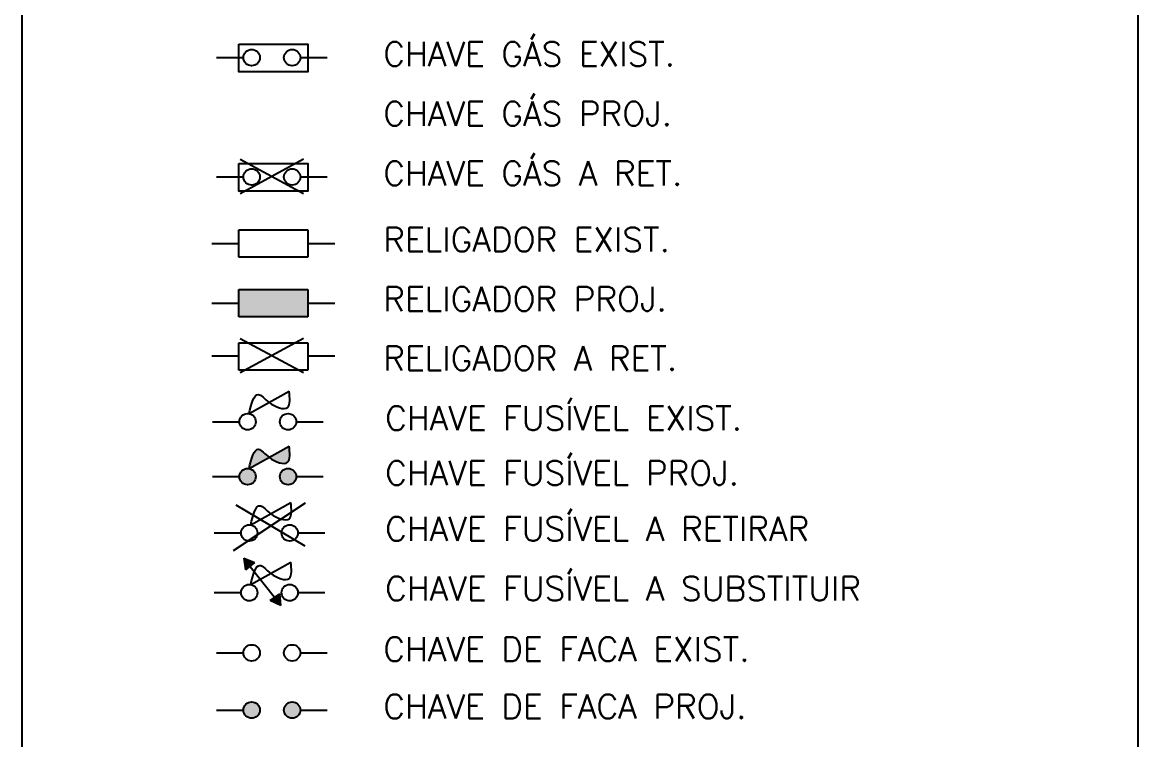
# Model space of a CAD drawing. Header units: millimetres. Extents: x 914 to 1954, y 1483 to 3495.
# Drawn here: x 1668.6 to 1762.1, y 1543.3 to 1603.4 of the extents above; entities that cross this region are included whole.
import ezdxf

# ---------------------------------------------------------------- set-up
doc = ezdxf.new("R2010")
doc.units = ezdxf.units.MM
for name, color, linetype in [('chave_faca_aerea_existente', 3, 'Continuous'), ('chave_faca_aerea_projetada', 3, 'Continuous'), ('chave_fusivel_aereo_existente', 3, 'Continuous'), ('chave_fusivel_aereo_projetada', 3, 'Continuous'), ('chave_fusivel_aereo_retirar', 3, 'Continuous'), ('chave_fusivel_aereo_substituir', 3, 'Continuous'), ('chave_gas_aereo_exist', 3, 'Continuous'), ('chave_gas_aereo_ret', 3, 'Continuous'), ('rede_mt_subt._existente', 2, 'Continuous'), ('RELIGADOR RETIRAR', 3, 'Continuous'), ('RELIGADOR_EXISTENTE', 3, 'Continuous'), ('RELIGADOR_PROJETADO', 3, 'Continuous'), ('TEXTOS_VARIAVEIS', 2, 'Continuous')]:
    doc.layers.add(name, color=color, linetype=linetype)
doc.styles.add('ROMANS', font='romans.shx', dxfattribs={"height": 0.45})

msp = doc.modelspace()

# ---------------------------------------------------------------- hatches: boundary and pattern name
at = {"layer": 'chave_faca_aerea_projetada'}
for points in [[(1687.130056320339, 1545.782144125425, 1), (1688.501440994071, 1545.782144125425, 1)], [(1691.893964787219, 1545.782144125425, 1), (1690.522580113487, 1545.782144125425, 1)]]:
    msp.add_hatch(color=256, dxfattribs=at).paths.add_polyline_path(points)
at = {"layer": 'chave_fusivel_aereo_projetada'}
h = msp.add_hatch(color=3, dxfattribs=at)
h.paths.add_polyline_path([(1691.553809591309, 1565.343236228325, 1), (1690.182424917577, 1565.343236228325, 1)])
edge = h.paths.add_edge_path()
edge.add_spline(control_points=[(1689.280088915206, 1566.960184082708), (1689.820899748642, 1566.553010038474), (1691.140990583831, 1566.075239577904), (1691.017731366085, 1567.325984817947), (1690.960898141617, 1567.902687204022)], knot_values=[2.917278168970668, 2.917278168970668, 2.917278168970668, 2.917278168972631, 4.517849612537284, 5.887277928781322, 5.887277928781322, 5.887277928781322, 5.887277928781322], degree=3, periodic=0)
edge.add_line((1690.960898141617, 1567.902687204022), (1689.280088915208, 1566.960184082707))
edge = h.paths.add_edge_path()
edge.add_spline(control_points=[(1689.280088915206, 1566.960184082709), (1688.898265938697, 1567.2476568845), (1688.132094737797, 1568.182426059353), (1687.801695645939, 1566.840065674043), (1687.599279688799, 1566.017680961392)], knot_values=[0, 1.9642e-12, 1.9642e-12, 1.9642e-12, 1.13003459789572, 2.917278168972631, 2.917278168972631, 2.917278168972631, 2.917278168972631], degree=3, periodic=0)
edge.add_line((1687.599279688799, 1566.017680961392), (1689.280088915208, 1566.960184082707))
h.paths.add_polyline_path([(1686.789901124429, 1565.343236228325, 1), (1688.161285798161, 1565.343236228325, 1)])
at = {"layer": 'chave_fusivel_aereo_substituir'}
for points in [[(1687.290252929329, 1557.542673816791), (1688.049881975717, 1558.14294486584), (1687.150217474889, 1558.500667392939)], [(1690.16533733006, 1555.521956969393), (1689.378830039932, 1554.957361624904), (1690.261037596182, 1554.558524003637)]]:
    msp.add_hatch(color=256, dxfattribs=at).paths.add_polyline_path(points)
at = {"layer": 'RELIGADOR_PROJETADO'}
msp.add_hatch(color=3, dxfattribs=at).paths.add_polyline_path([(1692.514490949212, 1578.735279472418), (1692.514490949212, 1581.030464309141), (1686.745767456818, 1581.030464309141), (1686.745767456818, 1578.735279472418)])

# ---------------------------------------------------------------- linework, layer by layer
at = {"layer": 'chave_faca_aerea_existente', "color": 2}
for p, q in [((1684.86969598187, 1550.57721428073), (1687.130056320129, 1550.57721428073)), ((1691.893964787152, 1550.57721428073), (1694.154325125761, 1550.57721428073))]:
    msp.add_line(p, q, dxfattribs=at)
at = {"layer": 'chave_faca_aerea_existente'}
for centre in [(1687.815748657205, 1550.57721428188), (1691.208272450353, 1550.57721428188)]:
    msp.add_circle(centre, 0.6856923368661683, dxfattribs=at)
at = {"layer": 'chave_faca_aerea_projetada', "color": 2}
for p, q in [((1684.86969598187, 1545.782144126138), (1687.130056320129, 1545.782144126138)), ((1691.893964787152, 1545.782144126138), (1694.154325125761, 1545.782144126138))]:
    msp.add_line(p, q, dxfattribs=at)
at = {"layer": 'chave_faca_aerea_projetada'}
for centre in [(1687.815748657205, 1545.782144125425), (1691.208272450353, 1545.782144125425)]:
    msp.add_circle(centre, 0.6856923368661683, dxfattribs=at)
at = {"layer": 'chave_fusivel_aereo_existente'}
msp.add_line((1687.599279688799, 1570.617053874522), (1690.960898141617, 1572.502060117151), dxfattribs=at)
at = {"layer": 'chave_fusivel_aereo_existente', "color": 2}
for p, q in [((1684.529540785927, 1569.942609141454), (1686.789901124419, 1569.942609141454)), ((1691.553809591325, 1569.942609141454), (1693.814169929818, 1569.942609141454))]:
    msp.add_line(p, q, dxfattribs=at)
at = {"layer": 'chave_fusivel_aereo_existente'}
for centre in [(1687.475593461295, 1569.942609141454), (1690.868117254443, 1569.942609141454)]:
    msp.add_circle(centre, 0.6856923368661683, dxfattribs=at)
msp.add_spline([(1687.599279688799, 1570.617053874522), (1688.370085350097, 1572.229535879032), (1689.280088915208, 1571.559556995837), (1690.824539814037, 1571.139437528233), (1690.960898141617, 1572.502060117151)], degree=3, dxfattribs=at)
at = {"layer": 'chave_fusivel_aereo_projetada'}
msp.add_line((1687.599279688799, 1566.017680961392), (1690.960898141617, 1567.902687204022), dxfattribs=at)
at = {"layer": 'chave_fusivel_aereo_projetada', "color": 2}
for p, q in [((1684.529540785843, 1565.343236227175), (1686.789901124335, 1565.343236227175)), ((1691.553809591242, 1565.343236227175), (1693.814169929617, 1565.343236227175))]:
    msp.add_line(p, q, dxfattribs=at)
at = {"layer": 'chave_fusivel_aereo_projetada'}
for centre in [(1687.475593461295, 1565.343236228325), (1690.868117254443, 1565.343236228325)]:
    msp.add_circle(centre, 0.6856923368661683, dxfattribs=at)
msp.add_spline([(1687.599279688799, 1566.017680961392), (1688.370085350097, 1567.630162965902), (1689.280088915208, 1566.960184082707), (1690.824539814037, 1566.540064615103), (1690.960898141617, 1567.902687204022)], degree=3, dxfattribs=at)
at = {"layer": 'chave_fusivel_aereo_retirar', "color": 2}
for p, q in [((1692.309380913668, 1563.108391086114), (1686.264962924804, 1559.120754844967)), ((1686.476517533736, 1562.987551980892), (1692.279161780707, 1559.543685687558)), ((1684.666196261671, 1560.622065201988), (1686.926556600163, 1560.622065201988)), ((1691.690465067186, 1560.622065201988), (1693.950825405562, 1560.622065201988))]:
    msp.add_line(p, q, dxfattribs=at)
at = {"layer": 'chave_fusivel_aereo_retirar'}
msp.add_line((1687.735935164627, 1561.296509936205), (1691.097553617445, 1563.181516178835), dxfattribs=at)
for centre in [(1687.612248937123, 1560.622065203138), (1691.004772730271, 1560.622065203138)]:
    msp.add_circle(centre, 0.6856923368661683, dxfattribs=at)
msp.add_spline([(1687.735935164627, 1561.296509936205), (1688.506740825925, 1562.908991940715), (1689.416744391036, 1562.23901305752), (1690.961195289865, 1561.818893589917), (1691.097553617445, 1563.181516178835)], degree=3, dxfattribs=at)
at = {"layer": 'chave_fusivel_aereo_substituir'}
for p, q in [((1687.150217474809, 1558.500667391932), (1687.290252929226, 1557.542673815628)), ((1687.150217474889, 1558.500667392939), (1688.049881975717, 1558.14294486584)), ((1688.049881975716, 1558.14294486584), (1687.290252929329, 1557.542673816791)), ((1687.735935164627, 1556.296509936205), (1691.097553617445, 1558.181516178835)), ((1689.378830039932, 1554.957361624904), (1690.16533733006, 1555.521956969393)), ((1690.261037596182, 1554.558524003637), (1690.16533733006, 1555.521956969393)), ((1690.261037596182, 1554.558524003637), (1689.378830039932, 1554.957361624904))]:
    msp.add_line(p, q, dxfattribs=at)
at = {"layer": 'chave_fusivel_aereo_substituir', "color": 2}
for p, q in [((1684.666196261671, 1555.622065203851), (1686.926556600163, 1555.622065203851)), ((1691.690465067186, 1555.622065203851), (1693.950825405562, 1555.622065203851))]:
    msp.add_line(p, q, dxfattribs=at)
at = {"layer": 'chave_fusivel_aereo_substituir'}
msp.add_lwpolyline([(1690.261037596182, 1554.558524003637), (1687.156654652402, 1558.456630154438)], dxfattribs=at)
for centre in [(1687.612248937123, 1555.622065203138), (1691.004772730271, 1555.622065203138)]:
    msp.add_circle(centre, 0.6856923368661683, dxfattribs=at)
msp.add_spline([(1687.735935164627, 1556.296509936205), (1688.506740825925, 1557.908991940715), (1689.416744391036, 1557.23901305752), (1690.961195289865, 1556.818893589917), (1691.097553617445, 1558.181516178835)], degree=3, dxfattribs=at)
at = {"layer": 'chave_gas_aereo_exist', "color": 2}
for p, q in [((1684.869695981837, 1600.445869501554), (1687.130056320352, 1600.445869501554)), ((1691.893964787232, 1600.445869501554), (1694.154325125748, 1600.445869501554))]:
    msp.add_line(p, q, dxfattribs=at)
at = {"layer": 'chave_gas_aereo_exist'}
msp.add_lwpolyline([(1686.745767456884, 1601.560252157712), (1692.514490949225, 1601.560252157712), (1692.514490949225, 1599.265067320876), (1686.745767456884, 1599.265067320876)], close=True, dxfattribs=at)
for centre in [(1687.815748657219, 1600.445869501554), (1691.208272450366, 1600.445869501554)]:
    msp.add_circle(centre, 0.6856923368661683, dxfattribs=at)
at = {"layer": 'chave_gas_aereo_ret', "color": 2}
for p, q in [((1692.162538588317, 1591.923776833121), (1686.855313627844, 1589.040954575703)), ((1686.855313627844, 1591.923776833121), (1692.162538588317, 1589.054120644809)), ((1684.869695981837, 1590.445869501554), (1687.130056320352, 1590.445869501554)), ((1691.893964787232, 1590.445869501554), (1694.154325125748, 1590.445869501554))]:
    msp.add_line(p, q, dxfattribs=at)
at = {"layer": 'chave_gas_aereo_ret'}
msp.add_lwpolyline([(1686.745767456884, 1591.560252157712), (1692.514490949225, 1591.560252157712), (1692.514490949225, 1589.265067320876), (1686.745767456884, 1589.265067320876)], close=True, dxfattribs=at)
for centre in [(1687.815748657219, 1590.445869501554), (1691.208272450366, 1590.445869501554)]:
    msp.add_circle(centre, 0.6856923368661683, dxfattribs=at)
at = {"layer": 'rede_mt_subt._existente', "color": 5}
for p, q in [((1668.597501327073, 1482.943534941999), (1668.597501327073, 1972.449025692074)), ((1762.057649145507, 1972.449025692074), (1762.057649145507, 1482.943534941999))]:
    msp.add_line(p, q, dxfattribs=at)
at = {"layer": 'RELIGADOR RETIRAR', "color": 2}
for p, q in [((1692.162538588269, 1576.926174377896), (1686.855313627853, 1574.04335212043)), ((1686.855313627853, 1576.926174377896), (1692.162538588269, 1574.056518189483)), ((1684.485407118325, 1575.448267046236), (1686.745767456818, 1575.448267046236)), ((1692.514490949212, 1575.448267046236), (1694.774851287704, 1575.448267046236))]:
    msp.add_line(p, q, dxfattribs=at)
at = {"layer": 'RELIGADOR RETIRAR'}
for p, q in [((1686.745767456818, 1576.562649702527), (1692.514490949212, 1576.562649702527)), ((1686.745767456818, 1574.267464865804), (1686.745767456818, 1576.562649702527)), ((1692.514490949212, 1576.562649702527), (1692.514490949212, 1574.267464865804)), ((1692.514490949212, 1574.267464865804), (1686.745767456818, 1574.267464865804))]:
    msp.add_line(p, q, dxfattribs=at)
at = {"layer": 'RELIGADOR_EXISTENTE'}
for p, q in [((1686.745767456818, 1586.009553177156), (1692.514490949212, 1586.009553177156)), ((1686.745767456818, 1583.714368340433), (1686.745767456818, 1586.009553177156)), ((1692.514490949212, 1586.009553177156), (1692.514490949212, 1583.714368340433)), ((1692.514490949212, 1583.714368340433), (1686.745767456818, 1583.714368340433))]:
    msp.add_line(p, q, dxfattribs=at)
at = {"layer": 'RELIGADOR_EXISTENTE', "color": 2}
for p, q in [((1684.485407118325, 1584.86196075926), (1686.745767456818, 1584.86196075926)), ((1692.514490949212, 1584.86196075926), (1694.774851287704, 1584.86196075926))]:
    msp.add_line(p, q, dxfattribs=at)
at = {"layer": 'RELIGADOR_PROJETADO', "color": 3}
for p, q in [((1686.745767456818, 1581.030464309141), (1692.514490949212, 1581.030464309141)), ((1686.745767456818, 1578.735279472418), (1686.745767456818, 1581.030464309141)), ((1692.514490949212, 1581.030464309141), (1692.514490949212, 1578.735279472418)), ((1692.514490949212, 1578.735279472418), (1686.745767456818, 1578.735279472418))]:
    msp.add_line(p, q, dxfattribs=at)
at = {"layer": 'RELIGADOR_PROJETADO', "color": 2}
for p, q in [((1684.485407118325, 1579.882871891245), (1686.745767456818, 1579.882871891245)), ((1692.514490949212, 1579.882871891245), (1694.774851287704, 1579.882871891245))]:
    msp.add_line(p, q, dxfattribs=at)

# ---------------------------------------------------------------- texts
at = {"layer": 'TEXTOS_VARIAVEIS', "color": 2, "style": 'ROMANS'}
for s, p in [('CHAVE GÁS EXIST.', (1698.852307114306, 1599.738783046259)), ('CHAVE GÁS PROJ.', (1698.852307114306, 1594.738783046259)), ('CHAVE GÁS A RET.', (1698.852307114306, 1589.738783046259)), ('RELIGADOR EXIST.', (1698.852307114306, 1584.188084065569)), ('RELIGADOR PROJ.', (1698.852307114306, 1579.208995198486)), ('RELIGADOR A RET.', (1698.852307114306, 1574.240826511411)), ('CHAVE FUSÍVEL EXIST.', (1699.004581436886, 1569.235522686159)), ('CHAVE FUSÍVEL PROJ.', (1699.004581436886, 1564.636149773961)), ('CHAVE FUSÍVEL A RETIRAR', (1699.004581436886, 1559.952558860769)), ('CHAVE FUSÍVEL A SUBSTITUIR', (1699.004581436886, 1554.952558860769)), ('CHAVE DE FACA EXIST.', (1698.852307114306, 1549.870127825653)), ('CHAVE DE FACA PROJ.', (1698.852307114306, 1545.075057671061))]:
    msp.add_text(s, height=2.022578232536835, dxfattribs=at).set_placement(p)

doc.saveas('drawing.dxf')
